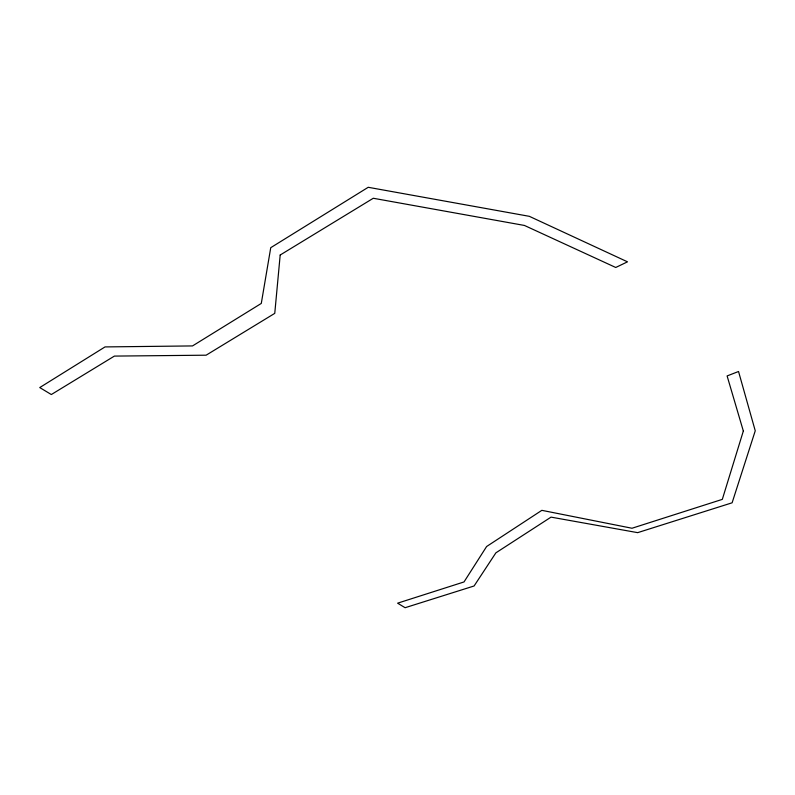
<?xml version="1.0" encoding="UTF-8"?>
<svg xmlns="http://www.w3.org/2000/svg" width="795" height="795" viewBox="0 0 795 795"><rect width="100%" height="100%" fill="white"/><g stroke="black" fill="none" stroke-linecap="round" stroke-linejoin="round"><path stroke-width="1.19" d="M280.188 255.016L274.762 313.359L206.124 355.196L114.391 356.09L51.327 394.539L39.75 387.562L105.029 346.918L192.529 345.924L261.287 303.432L270.747 247.682L368.224 187.292L529.341 216.329L627.503 261.833L615.737 267.478L524.442 225.452L373.282 198.263L280.188 255.016M743.335 431.029L722.317 499.369L631.995 528.248L541.842 510.34L486.62 546.513L464.012 581.95L397.599 603.176L405.112 607.708L474.088 585.985L495.891 552.833L551.044 517.128L637.66 532.65L732.115 502.798L755.25 430.801L738.535 371.494L727.107 375.936L743.335 431.029"/></g></svg>
